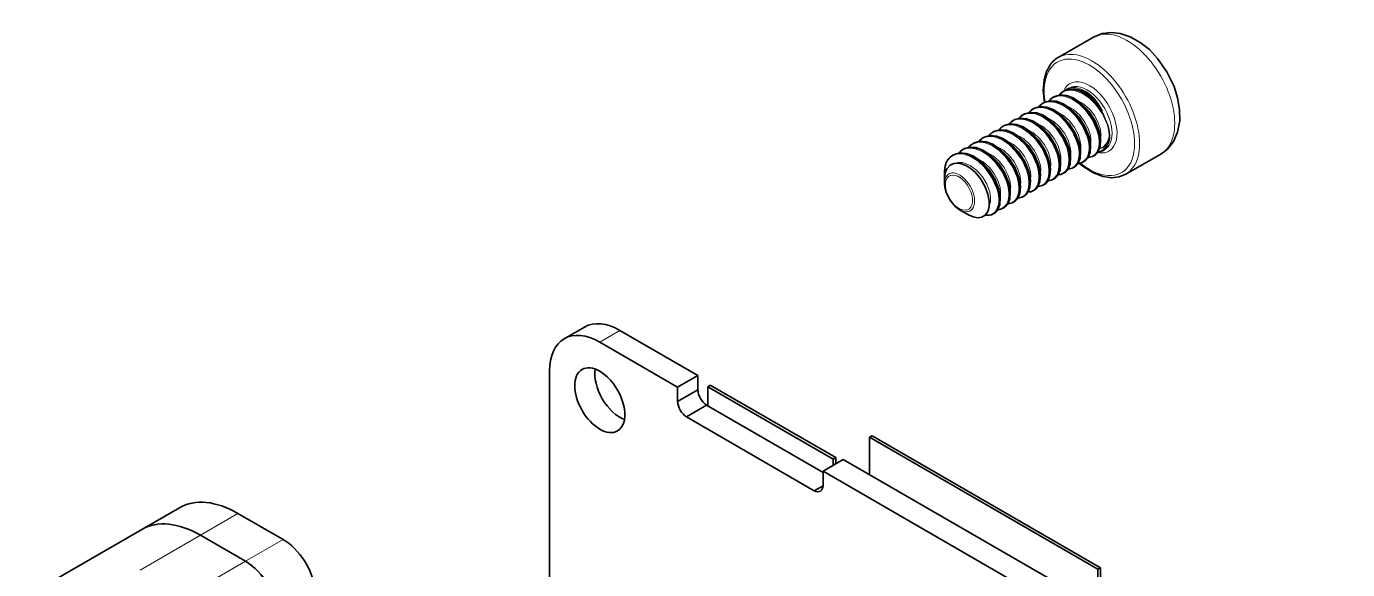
# Model space of a CAD drawing. Extents: x 386 to 1090, y 188 to 736.
# Drawn here: x 720.15 to 757.39, y 720.98 to 736.28 of the extents above; entities that cross this region are included whole.
import ezdxf

# ---------------------------------------------------------------- set-up
doc = ezdxf.new("R2010")
doc.units = 0

msp = doc.modelspace()

# ---------------------------------------------------------------- linework, layer by layer
at = {"color": 7, "lineweight": 35, "ltscale": 0.028577}
for p, q in [((749.233, 735.409), (750.223, 735.98)), ((751.133, 732.118), (752.123, 732.689))]:
    msp.add_line(p, q, dxfattribs=at)
at = {"color": 7, "lineweight": 35, "ltscale": 0.000547538}
for p, q in [((749.09, 734.287), (749.109, 734.298)), ((748.524, 733.96), (748.543, 733.971)), ((747.958, 733.634), (747.977, 733.645)), ((747.393, 733.307), (747.411, 733.318)), ((746.827, 732.98), (746.846, 732.991)), ((746.261, 732.654), (746.28, 732.665)), ((750.231, 732.636), (750.25, 732.647)), ((749.382, 732.147), (749.401, 732.157)), ((749.1, 731.983), (749.119, 731.994)), ((748.251, 731.493), (748.27, 731.504))]:
    msp.add_line(p, q, dxfattribs=at)
at = {"color": 7, "lineweight": 35, "ltscale": 0.0005483}
for p, q in [((749.372, 734.45), (749.391, 734.461)), ((748.807, 734.124), (748.826, 734.135)), ((748.241, 733.797), (748.26, 733.808)), ((747.675, 733.47), (747.694, 733.481)), ((747.11, 733.144), (747.129, 733.155)), ((749.948, 732.473), (749.967, 732.484)), ((749.665, 732.31), (749.684, 732.321)), ((748.817, 731.82), (748.836, 731.831)), ((748.534, 731.657), (748.553, 731.668))]:
    msp.add_line(p, q, dxfattribs=at)
at = {"color": 7, "lineweight": 35, "ltscale": 0.001299}
msp.add_line((749.442, 734.486), (749.485, 734.515), dxfattribs=at)
at = {"color": 7, "lineweight": 35, "ltscale": 0.001633}
for p, q in [((749.485, 734.515), (749.542, 734.548)), ((750.485, 732.783), (750.542, 732.816))]:
    msp.add_line(p, q, dxfattribs=at)
at = {"color": 7, "lineweight": 13, "ltscale": 0.000498386}
msp.add_line((750.251, 734.218), (750.267, 734.231), dxfattribs=at)
at = {"color": 7, "lineweight": 13, "ltscale": 0.001552}
msp.add_line((750.668, 733.172), (750.666, 733.234), dxfattribs=at)
at = {"color": 7, "lineweight": 13, "ltscale": 0.00036012}
msp.add_line((750.672, 733.234), (750.686, 733.238), dxfattribs=at)
at = {"color": 7, "lineweight": 13, "ltscale": 0.00157}
msp.add_line((750.686, 733.238), (750.687, 733.175), dxfattribs=at)
at = {"color": 7, "lineweight": 35, "ltscale": 0.00054698}
for p, q in [((746.544, 732.817), (746.563, 732.828)), ((747.403, 731.003), (747.422, 731.014)), ((747.685, 731.167), (747.704, 731.178))]:
    msp.add_line(p, q, dxfattribs=at)
at = {"color": 7, "lineweight": 35, "ltscale": 0.001208}
msp.add_line((746.028, 732.133), (746.028, 732.181), dxfattribs=at)
at = {"color": 7, "lineweight": 35, "ltscale": 0.001951}
msp.add_line((746.028, 732.133), (746.031, 732.055), dxfattribs=at)
at = {"color": 7, "lineweight": 35, "ltscale": 0.000342576}
msp.add_line((746.103, 732.282), (746.096, 732.271), dxfattribs=at)
at = {"color": 7, "lineweight": 35, "ltscale": 0.003404}
msp.add_line((746.028, 731.854), (746.028, 731.99), dxfattribs=at)
at = {"color": 7, "lineweight": 35, "ltscale": 0.000546216}
msp.add_line((747.968, 731.33), (747.987, 731.341), dxfattribs=at)
at = {"color": 7, "lineweight": 35, "ltscale": 0.007208}
msp.add_line((746.452, 731.12), (746.702, 730.976), dxfattribs=at)
at = {"color": 7, "lineweight": 35, "ltscale": 0.016432}
for p, q in [((735.312, 727.487), (735.881, 727.816)), ((739.073, 726.451), (738.504, 726.122)), ((739.073, 726.043), (738.504, 725.714)), ((739.321, 725.614), (738.751, 725.285))]:
    msp.add_line(p, q, dxfattribs=at)
at = {"color": 7, "lineweight": 13, "ltscale": 0.016432}
msp.add_line((736.881, 727.717), (736.312, 727.388), dxfattribs=at)
at = {"color": 7, "lineweight": 35, "ltscale": 0.063277}
msp.add_line((739.073, 726.451), (736.881, 727.717), dxfattribs=at)
at = {"color": 7, "lineweight": 35, "ltscale": 0.063278}
msp.add_line((738.504, 726.122), (736.312, 727.388), dxfattribs=at)
at = {"color": 7, "lineweight": 35, "ltscale": 0.419943}
msp.add_line((734.898, 709.774), (734.898, 726.571), dxfattribs=at)
at = {"color": 7, "lineweight": 35, "ltscale": 0.010208}
for p, q in [((738.504, 726.122), (738.504, 725.714)), ((739.073, 726.451), (739.073, 726.043))]:
    msp.add_line(p, q, dxfattribs=at)
at = {"color": 7, "lineweight": 35, "ltscale": 0.002042}
for p, q in [((739.427, 726.176), (739.356, 726.135)), ((750.423, 721.036), (750.353, 720.995))]:
    msp.add_line(p, q, dxfattribs=at)
at = {"color": 7, "lineweight": 35, "ltscale": 0.013544}
msp.add_line((739.356, 726.135), (739.356, 725.594), dxfattribs=at)
at = {"color": 7, "lineweight": 35, "ltscale": 0.102063}
msp.add_line((742.892, 724.094), (739.356, 726.135), dxfattribs=at)
at = {"color": 7, "lineweight": 35, "ltscale": 0.102062}
msp.add_line((739.427, 726.176), (742.962, 724.135), dxfattribs=at)
at = {"color": 7, "lineweight": 35, "ltscale": 0.094816}
msp.add_line((742.605, 723.718), (739.321, 725.614), dxfattribs=at)
at = {"color": 7, "lineweight": 35, "ltscale": 0.104104}
msp.add_line((742.358, 723.203), (738.751, 725.285), dxfattribs=at)
at = {"color": 7, "lineweight": 35, "ltscale": 0.002041}
for p, q in [((743.986, 724.752), (743.916, 724.711)), ((742.962, 724.135), (742.892, 724.094))]:
    msp.add_line(p, q, dxfattribs=at)
at = {"color": 7, "lineweight": 35, "ltscale": 0.026404}
for p, q in [((743.916, 724.711), (743.916, 723.655)), ((750.353, 719.939), (750.353, 720.995))]:
    msp.add_line(p, q, dxfattribs=at)
at = {"color": 7, "lineweight": 35, "ltscale": 0.185817}
msp.add_line((750.353, 720.995), (743.916, 724.711), dxfattribs=at)
at = {"color": 7, "lineweight": 35, "ltscale": 0.185819}
msp.add_line((743.986, 724.752), (750.423, 721.036), dxfattribs=at)
at = {"color": 7, "lineweight": 35, "ltscale": 0.016434}
msp.add_line((743.174, 724.083), (742.605, 723.755), dxfattribs=at)
at = {"color": 7, "lineweight": 35, "ltscale": 0.004358}
for p, q in [((742.892, 723.92), (742.892, 724.094)), ((742.962, 724.135), (742.962, 723.961))]:
    msp.add_line(p, q, dxfattribs=at)
at = {"color": 7, "lineweight": 35, "ltscale": 0.410289}
msp.add_line((757.387, 715.877), (743.174, 724.083), dxfattribs=at)
at = {"color": 7, "lineweight": 35, "ltscale": 0.010205}
msp.add_line((742.605, 723.755), (742.605, 723.346), dxfattribs=at)
at = {"color": 7, "lineweight": 35, "ltscale": 0.41029}
msp.add_line((756.818, 715.549), (742.605, 723.755), dxfattribs=at)
at = {"color": 7, "lineweight": 35, "ltscale": 0.007143}
msp.add_line((742.605, 723.346), (742.358, 723.203), dxfattribs=at)
at = {"color": 7, "lineweight": 35, "ltscale": 0.030619}
msp.add_line((723.405, 722.114), (724.466, 722.726), dxfattribs=at)
at = {"color": 7, "lineweight": 13, "ltscale": 0.030617}
msp.add_line((725.055, 721.95), (726.115, 722.562), dxfattribs=at)
at = {"color": 7, "lineweight": 35, "ltscale": 0.036743}
msp.add_line((727.388, 721.828), (726.115, 722.562), dxfattribs=at)
at = {"color": 7, "lineweight": 35, "ltscale": 0.093897}
msp.add_line((723.405, 722.114), (720.152, 720.236), dxfattribs=at)
at = {"color": 7, "lineweight": 13, "ltscale": 0.04899}
for p, q in [((725.055, 721.95), (723.358, 720.97)), ((726.328, 721.215), (724.631, 720.235))]:
    msp.add_line(p, q, dxfattribs=at)
at = {"color": 7, "lineweight": 35, "ltscale": 0.036742}
for p, q in [((725.055, 721.95), (726.328, 721.215)), ((726.328, 721.215), (725.055, 721.95))]:
    msp.add_line(p, q, dxfattribs=at)
at = {"color": 7, "lineweight": 13, "ltscale": 0.030619}
msp.add_line((726.328, 721.215), (727.388, 721.828), dxfattribs=at)
at = {"color": 7, "lineweight": 35, "ltscale": 0.028445}
msp.add_line((750.423, 721.036), (750.423, 719.898), dxfattribs=at)
at = {"color": 7, "lineweight": 35}
for points in [[(750.223, 735.98), (750.466, 736.08), (750.742, 736.113), (750.975, 736.087), (751.263, 735.993), (751.544, 735.835), (751.801, 735.629), (752.033, 735.383), (752.296, 735.007), (752.496, 734.594), (752.598, 734.271), (752.654, 733.945), (752.657, 733.622), (752.597, 733.306), (752.489, 733.059), (752.461, 733.013)], [(748.842, 734.143), (748.81, 734.477), (748.835, 734.783), (748.901, 735.012), (748.982, 735.167)], [(750.428, 733.093), (750.385, 733.335), (750.269, 733.624), (750.091, 733.898), (749.869, 734.126), (749.655, 734.269), (749.469, 734.339), (749.286, 734.353), (749.134, 734.311), (749.109, 734.298)], [(750.262, 734.188), (750.049, 734.367), (749.842, 734.475), (749.639, 734.518), (749.475, 734.498), (749.391, 734.461)], [(749.862, 732.766), (749.82, 733.008), (749.703, 733.297), (749.526, 733.571), (749.304, 733.8), (749.089, 733.943), (748.904, 734.012), (748.72, 734.026), (748.569, 733.985), (748.543, 733.971)], [(750.145, 732.93), (750.102, 733.171), (749.986, 733.461), (749.809, 733.734), (749.586, 733.963), (749.372, 734.106), (749.186, 734.175), (749.003, 734.19), (748.851, 734.148), (748.826, 734.135)], [(749.013, 732.276), (748.971, 732.518), (748.855, 732.807), (748.677, 733.081), (748.455, 733.31), (748.241, 733.453), (748.055, 733.522), (747.872, 733.536), (747.72, 733.495), (747.694, 733.481)], [(749.296, 732.44), (749.254, 732.682), (749.138, 732.971), (748.96, 733.245), (748.738, 733.473), (748.524, 733.616), (748.338, 733.685), (748.155, 733.7), (748.003, 733.658), (747.977, 733.645)], [(749.579, 732.603), (749.537, 732.845), (749.421, 733.134), (749.243, 733.408), (749.021, 733.636), (748.806, 733.779), (748.621, 733.849), (748.438, 733.863), (748.286, 733.822), (748.26, 733.808)], [(748.448, 731.95), (748.405, 732.192), (748.289, 732.481), (748.112, 732.755), (747.889, 732.983), (747.675, 733.126), (747.489, 733.196), (747.306, 733.21), (747.154, 733.168), (747.129, 733.155)], [(748.731, 732.113), (748.688, 732.355), (748.572, 732.644), (748.394, 732.918), (748.172, 733.147), (747.958, 733.289), (747.772, 733.359), (747.589, 733.373), (747.437, 733.332), (747.411, 733.318)], [(747.882, 731.623), (747.84, 731.865), (747.724, 732.154), (747.546, 732.428), (747.324, 732.657), (747.109, 732.799), (746.924, 732.869), (746.741, 732.883), (746.589, 732.842), (746.563, 732.828)], [(748.165, 731.786), (748.123, 732.028), (748.006, 732.318), (747.829, 732.591), (747.607, 732.82), (747.392, 732.963), (747.206, 733.032), (747.023, 733.047), (746.872, 733.005), (746.846, 732.991)], [(750.145, 732.93), (750.131, 732.733), (750.08, 732.598)], [(750.428, 733.093), (750.414, 732.897), (750.362, 732.761)], [(746.065, 732.411), (746.069, 732.424), (746.069, 732.426), (746.068, 732.424), (746.065, 732.418)], [(747.285, 731.365), (747.25, 731.562), (747.172, 731.769), (747.049, 731.982), (746.9, 732.164), (746.744, 732.298), (746.627, 732.369), (746.508, 732.415), (746.397, 732.432), (746.294, 732.422), (746.186, 732.371), (746.103, 732.282)], [(747.599, 731.46), (747.557, 731.702), (747.441, 731.991), (747.263, 732.265), (747.041, 732.493), (746.827, 732.636), (746.641, 732.706), (746.458, 732.72), (746.306, 732.678), (746.28, 732.665)], [(749.296, 732.44), (749.283, 732.244), (749.231, 732.108)], [(749.579, 732.603), (749.566, 732.407), (749.514, 732.271)], [(749.862, 732.766), (749.848, 732.57), (749.797, 732.434)], [(751.133, 732.118), (750.952, 732.045), (750.737, 732.02), (750.503, 732.053), (750.23, 732.155), (749.952, 732.326), (749.816, 732.434)], [(748.731, 732.113), (748.717, 731.917), (748.665, 731.781)], [(749.013, 732.276), (749, 732.08), (748.948, 731.945)], [(746.443, 731.125), (746.326, 731.214), (746.176, 731.395), (746.072, 731.61), (746.035, 731.758), (746.028, 731.854)], [(748.165, 731.786), (748.151, 731.59), (748.1, 731.455)], [(748.448, 731.95), (748.434, 731.754), (748.383, 731.618)], [(747.599, 731.46), (747.586, 731.264), (747.534, 731.128)], [(747.882, 731.623), (747.869, 731.427), (747.817, 731.291)], [(746.702, 730.976), (746.833, 730.917), (746.963, 730.893), (747.078, 730.911), (747.172, 730.969), (747.235, 731.054)]]:
    msp.add_lwpolyline(points, dxfattribs=at)
at = {"color": 7, "lineweight": 13}
for points in [[(750.383, 733.071), (750.365, 733.215), (750.325, 733.363), (750.193, 733.658), (750.003, 733.926), (749.83, 734.097), (749.638, 734.229), (749.44, 734.308), (749.327, 734.325), (749.22, 734.32), (749.132, 734.295), (749.052, 734.252), (748.98, 734.187)], [(750.403, 733.075), (750.352, 733.345), (750.238, 733.618), (750.072, 733.874), (749.865, 734.093), (749.63, 734.255), (749.508, 734.307), (749.386, 734.337), (749.229, 734.336), (749.09, 734.287)], [(750.422, 733.084), (750.371, 733.354), (750.258, 733.628), (750.092, 733.884), (749.885, 734.103), (749.65, 734.266), (749.527, 734.318), (749.405, 734.348), (749.248, 734.347), (749.109, 734.298)], [(750.666, 733.234), (750.647, 733.378), (750.608, 733.526), (750.476, 733.821), (750.286, 734.09), (750.113, 734.261), (749.921, 734.392), (749.723, 734.471), (749.61, 734.489), (749.503, 734.483), (749.415, 734.459), (749.335, 734.415), (749.263, 734.35)], [(750.633, 733.513), (750.504, 733.813), (750.314, 734.088), (750.078, 734.314), (749.851, 734.448), (749.735, 734.487), (749.62, 734.505), (749.49, 734.495), (749.372, 734.45)], [(750.482, 733.894), (750.292, 734.145), (750.064, 734.349), (749.941, 734.425), (749.814, 734.48), (749.697, 734.51), (749.582, 734.516), (749.482, 734.5), (749.391, 734.461)], [(749.818, 732.744), (749.799, 732.888), (749.76, 733.036), (749.628, 733.331), (749.438, 733.6), (749.264, 733.771), (749.073, 733.902), (748.874, 733.982), (748.762, 733.999), (748.655, 733.993), (748.566, 733.969), (748.487, 733.925), (748.414, 733.86)], [(749.837, 732.748), (749.786, 733.018), (749.672, 733.292), (749.507, 733.547), (749.3, 733.766), (749.064, 733.928), (748.942, 733.981), (748.82, 734.01), (748.663, 734.01), (748.524, 733.96)], [(749.856, 732.757), (749.806, 733.027), (749.692, 733.301), (749.526, 733.557), (749.319, 733.777), (749.084, 733.939), (748.961, 733.992), (748.839, 734.021), (748.682, 734.021), (748.543, 733.971)], [(750.101, 732.908), (750.082, 733.051), (750.042, 733.2), (749.911, 733.494), (749.72, 733.763), (749.547, 733.934), (749.356, 734.066), (749.157, 734.145), (749.045, 734.162), (748.938, 734.157), (748.849, 734.132), (748.77, 734.089), (748.697, 734.023)], [(750.12, 732.911), (750.069, 733.181), (749.955, 733.455), (749.789, 733.711), (749.583, 733.93), (749.347, 734.092), (749.225, 734.144), (749.103, 734.173), (748.946, 734.173), (748.807, 734.124)], [(750.139, 732.921), (750.089, 733.191), (749.975, 733.465), (749.809, 733.72), (749.602, 733.94), (749.367, 734.102), (749.244, 734.155), (749.122, 734.184), (748.965, 734.184), (748.826, 734.135)], [(749.464, 734.053), (749.666, 733.941), (749.847, 733.773), (749.977, 733.599), (750.076, 733.409), (750.138, 733.213), (750.153, 733.106)], [(749.746, 734.216), (749.949, 734.104), (750.13, 733.936), (750.26, 733.762), (750.359, 733.572), (750.421, 733.376), (750.436, 733.27)], [(749.008, 732.267), (748.957, 732.537), (748.843, 732.811), (748.678, 733.067), (748.471, 733.287), (748.235, 733.449), (748.113, 733.502), (747.991, 733.531), (747.834, 733.531), (747.694, 733.481)], [(749.252, 732.418), (749.233, 732.561), (749.194, 732.71), (749.062, 733.005), (748.872, 733.273), (748.698, 733.444), (748.507, 733.576), (748.308, 733.655), (748.196, 733.672), (748.089, 733.667), (748, 733.642), (747.921, 733.599), (747.849, 733.534)], [(749.271, 732.422), (749.221, 732.691), (749.106, 732.965), (748.941, 733.221), (748.734, 733.44), (748.499, 733.602), (748.376, 733.654), (748.254, 733.684), (748.097, 733.683), (747.958, 733.634)], [(749.29, 732.431), (749.24, 732.701), (749.126, 732.975), (748.961, 733.23), (748.754, 733.45), (748.518, 733.613), (748.396, 733.665), (748.274, 733.694), (748.117, 733.694), (747.977, 733.645)], [(749.535, 732.581), (749.516, 732.725), (749.477, 732.873), (749.345, 733.168), (749.155, 733.436), (748.981, 733.607), (748.79, 733.739), (748.591, 733.818), (748.479, 733.835), (748.372, 733.83), (748.283, 733.805), (748.204, 733.762), (748.132, 733.697)], [(749.554, 732.585), (749.503, 732.855), (749.389, 733.129), (749.224, 733.384), (749.017, 733.603), (748.782, 733.765), (748.659, 733.817), (748.537, 733.847), (748.38, 733.846), (748.241, 733.797)], [(749.573, 732.594), (749.523, 732.864), (749.409, 733.138), (749.244, 733.394), (749.037, 733.613), (748.801, 733.776), (748.678, 733.828), (748.557, 733.858), (748.399, 733.857), (748.26, 733.808)], [(748.615, 733.563), (748.818, 733.451), (748.999, 733.283), (749.128, 733.109), (749.227, 732.919), (749.289, 732.723), (749.305, 732.617)], [(748.898, 733.727), (749.101, 733.614), (749.281, 733.446), (749.411, 733.273), (749.51, 733.082), (749.572, 732.886), (749.587, 732.78)], [(749.181, 733.89), (749.383, 733.777), (749.564, 733.61), (749.694, 733.436), (749.793, 733.245), (749.855, 733.05), (749.87, 732.943)], [(748.403, 731.928), (748.385, 732.072), (748.345, 732.22), (748.214, 732.515), (748.023, 732.783), (747.85, 732.954), (747.659, 733.086), (747.46, 733.165), (747.348, 733.182), (747.24, 733.177), (747.152, 733.152), (747.073, 733.109), (747, 733.044)], [(748.423, 731.932), (748.372, 732.202), (748.258, 732.475), (748.092, 732.731), (747.885, 732.95), (747.65, 733.112), (747.528, 733.164), (747.406, 733.194), (747.249, 733.193), (747.11, 733.144)], [(748.442, 731.941), (748.392, 732.211), (748.278, 732.485), (748.112, 732.741), (747.905, 732.96), (747.67, 733.123), (747.547, 733.175), (747.425, 733.205), (747.268, 733.204), (747.129, 733.155)], [(748.686, 732.091), (748.667, 732.235), (748.628, 732.383), (748.496, 732.678), (748.306, 732.947), (748.133, 733.118), (747.941, 733.249), (747.743, 733.328), (747.63, 733.346), (747.523, 733.34), (747.435, 733.315), (747.355, 733.272), (747.283, 733.207)], [(748.706, 732.095), (748.655, 732.365), (748.541, 732.639), (748.375, 732.894), (748.168, 733.113), (747.933, 733.275), (747.81, 733.328), (747.689, 733.357), (747.532, 733.356), (747.393, 733.307)], [(748.725, 732.104), (748.674, 732.374), (748.56, 732.648), (748.395, 732.904), (748.188, 733.123), (747.953, 733.286), (747.83, 733.338), (747.708, 733.368), (747.551, 733.367), (747.411, 733.318)], [(748.969, 732.254), (748.95, 732.398), (748.911, 732.547), (748.779, 732.841), (748.589, 733.11), (748.416, 733.281), (748.224, 733.412), (748.025, 733.492), (747.913, 733.509), (747.806, 733.503), (747.718, 733.479), (747.638, 733.436), (747.566, 733.37)], [(748.988, 732.258), (748.938, 732.528), (748.824, 732.802), (748.658, 733.057), (748.451, 733.276), (748.216, 733.439), (748.093, 733.491), (747.972, 733.52), (747.815, 733.52), (747.675, 733.47)], [(748.049, 733.237), (748.252, 733.124), (748.433, 732.957), (748.563, 732.783), (748.662, 732.592), (748.724, 732.396), (748.739, 732.29)], [(748.332, 733.4), (748.535, 733.287), (748.716, 733.12), (748.845, 732.946), (748.945, 732.756), (749.006, 732.56), (749.022, 732.453)], [(750.668, 733.172), (750.611, 733.009), (750.51, 732.893), (750.399, 732.843)], [(747.838, 731.601), (747.819, 731.745), (747.78, 731.893), (747.648, 732.188), (747.458, 732.457), (747.284, 732.628), (747.093, 732.759), (746.894, 732.838), (746.782, 732.856), (746.675, 732.85), (746.586, 732.826), (746.507, 732.782), (746.435, 732.717)], [(747.857, 731.605), (747.806, 731.875), (747.692, 732.149), (747.527, 732.404), (747.32, 732.623), (747.084, 732.785), (746.962, 732.838), (746.84, 732.867), (746.683, 732.866), (746.544, 732.817)], [(747.876, 731.614), (747.826, 731.884), (747.712, 732.158), (747.547, 732.414), (747.34, 732.634), (747.104, 732.796), (746.981, 732.848), (746.859, 732.878), (746.702, 732.877), (746.563, 732.828)], [(748.121, 731.764), (748.102, 731.908), (748.063, 732.057), (747.931, 732.351), (747.74, 732.62), (747.567, 732.791), (747.376, 732.922), (747.177, 733.002), (747.065, 733.019), (746.958, 733.014), (746.869, 732.989), (746.79, 732.946), (746.717, 732.88)], [(748.14, 731.768), (748.089, 732.038), (747.975, 732.312), (747.81, 732.567), (747.603, 732.787), (747.367, 732.949), (747.245, 733.001), (747.123, 733.03), (746.966, 733.03), (746.827, 732.98)], [(748.159, 731.777), (748.109, 732.047), (747.995, 732.322), (747.829, 732.577), (747.622, 732.797), (747.387, 732.959), (747.264, 733.012), (747.142, 733.041), (746.985, 733.041), (746.846, 732.991)], [(747.484, 732.91), (747.686, 732.797), (747.867, 732.63), (747.997, 732.456), (748.096, 732.266), (748.158, 732.07), (748.173, 731.963)], [(747.767, 733.073), (747.969, 732.961), (748.15, 732.793), (748.28, 732.619), (748.379, 732.429), (748.441, 732.233), (748.456, 732.127)], [(750.647, 733.078), (750.605, 732.989), (750.495, 732.877), (750.398, 732.838)], [(747.555, 731.438), (747.535, 731.586), (747.494, 731.739), (747.355, 732.041), (747.156, 732.315), (746.975, 732.486), (746.777, 732.613), (746.573, 732.683), (746.464, 732.693), (746.362, 732.681), (746.27, 732.647), (746.19, 732.592), (746.122, 732.516)], [(747.574, 731.442), (747.523, 731.712), (747.409, 731.985), (747.244, 732.241), (747.037, 732.46), (746.802, 732.622), (746.679, 732.674), (746.557, 732.704), (746.4, 732.703), (746.261, 732.654)], [(747.593, 731.451), (747.543, 731.721), (747.429, 731.995), (747.264, 732.251), (747.057, 732.47), (746.821, 732.633), (746.699, 732.685), (746.577, 732.715), (746.42, 732.714), (746.28, 732.665)], [(746.295, 732.422), (746.411, 732.454), (746.537, 732.448), (746.642, 732.417), (746.746, 732.368), (746.94, 732.221), (747.097, 732.042), (747.22, 731.837), (747.3, 731.622), (747.325, 731.473)], [(746.918, 732.583), (747.121, 732.471), (747.301, 732.303), (747.431, 732.129), (747.53, 731.939), (747.592, 731.743), (747.607, 731.637)], [(747.201, 732.747), (747.403, 732.634), (747.584, 732.467), (747.714, 732.293), (747.813, 732.102), (747.875, 731.907), (747.89, 731.8)]]:
    msp.add_lwpolyline(points, dxfattribs=at)
at = {"color": 7, "lineweight": 35}
for centre, radius, start, end in [((749.608, 734.769), 0.742, 120.3859, 147.5338), ((749.304, 733.918), 0.427, 120.2348, 141.2202), ((749.587, 734.081), 0.427, 120.2393, 141.2202), ((748.739, 733.592), 0.427, 120.2348, 141.2202), ((749.022, 733.755), 0.427, 120.2348, 141.2202), ((748.173, 733.265), 0.427, 120.2348, 141.2202), ((748.456, 733.428), 0.427, 120.2348, 141.2202), ((747.607, 732.938), 0.427, 120.2348, 141.2202), ((747.89, 733.102), 0.427, 120.2348, 141.2202), ((746.759, 732.448), 0.427, 120.2348, 141.2202), ((747.042, 732.612), 0.427, 120.2348, 141.2202), ((747.325, 732.775), 0.427, 120.2348, 141.2202), ((751.62, 733.552), 0.999, 300.2171, 327.2879), ((746.518, 732.25), 0.483, 159.536, 168.8702), ((746.571, 732.216), 0.545, 145.1711, 158.1343), ((746.479, 732.281), 0.432, 120.3411, 145.3534), ((749.525, 732.591), 0.314, 300.6018, 330.1465), ((749.795, 732.744), 0.311, 270.1219, 299.4702), ((749.807, 732.754), 0.314, 300.6018, 330.1465), ((750.078, 732.907), 0.311, 270.1219, 299.4702), ((750.09, 732.917), 0.314, 300.6018, 330.1465), ((750.305, 733.099), 0.364, 276.7315, 299.7075), ((747.031, 732.142), 1.003, 164.4547, 180.5169), ((746.579, 732.008), 0.551, 151.4882, 181.9015), ((748.959, 732.264), 0.314, 300.6018, 330.1465), ((749.229, 732.417), 0.311, 270.1219, 299.4702), ((749.242, 732.427), 0.314, 300.6018, 330.1465), ((749.512, 732.581), 0.311, 270.1219, 299.4702), ((748.393, 731.937), 0.314, 300.6018, 330.1465), ((748.664, 732.091), 0.311, 270.1219, 299.4702), ((748.676, 732.101), 0.314, 300.6018, 330.1465), ((748.947, 732.254), 0.311, 270.1219, 299.4702), ((746.71, 731.295), 0.579, 335.3957, 6.9329), ((747.815, 731.601), 0.311, 270.1219, 299.4702), ((747.828, 731.611), 0.314, 300.6018, 330.1465), ((748.098, 731.764), 0.311, 270.1219, 299.4702), ((748.11, 731.774), 0.314, 300.6018, 330.1465), ((748.381, 731.928), 0.311, 270.1219, 299.4702), ((747.242, 731.3), 0.338, 258.0328, 298.4182), ((747.262, 731.284), 0.314, 300.6018, 330.1465), ((747.532, 731.438), 0.311, 270.1219, 299.4702), ((747.545, 731.448), 0.314, 300.6018, 330.1465)]:
    msp.add_arc(centre, radius, start, end, dxfattribs=at)
at = {"color": 7, "lineweight": 13}
for centre, radius, start, end in [((749.589, 733.574), 0.924, 51.8426, 66.349), ((749.468, 733.452), 1.096, 44.3642, 50.7958), ((749.577, 733.658), 0.897, 39.6805, 47.8665), ((750.239, 734.223), 0.0118, 266.9803, 340.5629), ((749.196, 733.167), 1.476, 29.4917, 43.7815), ((748.968, 733.166), 1.68, 25.6905, 39.3494), ((749.887, 733.222), 0.551, 348.0988, 4.9982), ((749.525, 733.158), 1.164, 3.9241, 17.7318), ((749.648, 733.233), 1.024, 0.0715, 15.8845), ((750.102, 733.243), 0.57, 343.1209, 352.8482), ((750.673, 733.199), 0.0277, 258.3647, 299.9328), ((750.166, 733.184), 0.521, 347.888, 359.0836), ((749.321, 732.895), 0.551, 348.1309, 4.9951), ((749.604, 733.058), 0.551, 348.1309, 4.9951), ((750.664, 733.098), 0.0267, 231.0233, 294.816), ((746.555, 732.214), 0.527, 145.0966, 158.1538), ((748.472, 732.405), 0.551, 348.1309, 4.9951), ((748.678, 732.357), 0.576, 332.5506, 6.0182), ((748.755, 732.568), 0.551, 348.1309, 4.9951), ((749.505, 732.559), 0.286, 272.0565, 330.5336), ((749.038, 732.732), 0.551, 348.1309, 4.9951), ((749.512, 732.568), 0.3, 300.627, 330.1527), ((749.531, 732.579), 0.301, 300.6272, 330.1518), ((749.788, 732.723), 0.286, 272.0565, 330.5336), ((749.795, 732.732), 0.3, 300.627, 330.1527), ((749.814, 732.743), 0.301, 300.6272, 330.1518), ((750.071, 732.886), 0.286, 272.0565, 330.5336), ((750.078, 732.895), 0.3, 300.627, 330.1527), ((750.097, 732.906), 0.301, 300.6272, 330.1518), ((747.906, 732.079), 0.551, 348.1309, 4.9951), ((748.112, 732.031), 0.576, 332.5506, 6.0182), ((748.189, 732.242), 0.551, 348.1309, 4.9951), ((748.939, 732.233), 0.286, 272.0565, 330.5336), ((748.947, 732.242), 0.3, 300.627, 330.1527), ((748.966, 732.253), 0.301, 300.6272, 330.1518), ((749.222, 732.396), 0.286, 272.0565, 330.5336), ((749.229, 732.405), 0.3, 300.627, 330.1527), ((749.248, 732.416), 0.301, 300.6272, 330.1518), ((747.341, 731.752), 0.551, 348.1309, 4.9951), ((747.579, 731.718), 0.582, 332.5918, 5.9028), ((747.624, 731.915), 0.551, 348.1309, 4.9951), ((747.83, 731.867), 0.576, 332.5506, 6.0182), ((748.374, 731.906), 0.286, 272.0565, 330.5336), ((748.381, 731.915), 0.3, 300.627, 330.1527), ((748.4, 731.926), 0.301, 300.6272, 330.1518), ((748.656, 732.069), 0.286, 272.0565, 330.5336), ((748.664, 732.078), 0.3, 300.627, 330.1527), ((748.683, 732.089), 0.301, 300.6272, 330.1518), ((746.87, 731.419), 0.457, 335.0272, 6.786), ((746.981, 731.377), 0.576, 332.5506, 6.0182), ((747.058, 731.589), 0.551, 348.1309, 4.9951), ((747.264, 731.541), 0.576, 332.5506, 6.0182), ((747.808, 731.58), 0.286, 272.0565, 330.5336), ((747.815, 731.589), 0.3, 300.627, 330.1527), ((747.834, 731.599), 0.301, 300.6272, 330.1518), ((748.091, 731.743), 0.286, 272.0565, 330.5336), ((748.098, 731.752), 0.3, 300.627, 330.1527), ((748.117, 731.763), 0.301, 300.6272, 330.1518), ((747.237, 731.261), 0.295, 257.7933, 329.7257), ((747.25, 731.262), 0.3, 300.627, 330.1527), ((747.268, 731.273), 0.301, 300.6272, 330.1518), ((747.525, 731.416), 0.286, 272.0565, 330.5336), ((747.532, 731.425), 0.3, 300.627, 330.1527), ((747.551, 731.436), 0.301, 300.6272, 330.1518)]:
    msp.add_arc(centre, radius, start, end, dxfattribs=at)
for centre, major_axis, ratio, start_param, end_param in [((751.173, 734.335), (0.95, -1.645), 0.57735, 6.283156, 9.424749), ((750.183, 733.763), (0.95, -1.645), 0.57735, 6.283156, 9.424749), ((750.112, 733.723), (0.9, -1.559), 0.57735, 5.288681, 10.408067), ((750.112, 733.723), (0.55, -0.953), 0.57735, 0.285398, 3.571295), ((750.042, 733.682), (0.5, -0.866), 0.57735, 6.283156, 9.424749), ((749.985, 733.649), (0.5, -0.866), 0.57735, 2.079389, 3.141592), ((749.971, 733.641), (0.49, -0.849), 0.57735, 2.079389, 3.061141), ((750.174, 734.309), (0.0134, 0.0148), 0.397592, 0.890245, 2.461041), ((749.478, 733.249), (0.454, -0.773), 0.553018, 0.295116, 0.823806), ((749.491, 733.256), (0.459, -0.782), 0.553258, 0.296156, 0.824533), ((749.508, 733.268), (0.46, -0.783), 0.552899, 0.295492, 0.820919), ((749.761, 733.412), (0.454, -0.773), 0.553018, 0.295116, 0.823806), ((749.773, 733.419), (0.459, -0.782), 0.553258, 0.296156, 0.824533), ((750.112, 733.723), (0.55, -0.953), 0.57735, 5.798996, 6.568583), ((749.791, 733.431), (0.46, -0.783), 0.5529, 0.295492, 0.820919), ((749.971, 733.641), (0.49, -0.849), 0.57735, 6.092632, 6.851054), ((749.985, 733.649), (0.5, -0.866), 0.57735, 6.283156, 6.851054), ((748.642, 732.766), (0.459, -0.782), 0.553258, 0.296156, 0.824533), ((748.66, 732.778), (0.46, -0.783), 0.5529, 0.295492, 0.820918), ((748.913, 732.922), (0.454, -0.773), 0.553018, 0.295116, 0.823805), ((748.925, 732.929), (0.459, -0.782), 0.553258, 0.296156, 0.824533), ((748.943, 732.941), (0.46, -0.783), 0.5529, 0.295492, 0.820919), ((749.196, 733.085), (0.454, -0.773), 0.553018, 0.295117, 0.823806), ((749.208, 733.093), (0.459, -0.782), 0.553258, 0.296157, 0.824533), ((749.225, 733.105), (0.46, -0.783), 0.552899, 0.295492, 0.820919), ((746.435, 731.6), (0.271, -0.47), 0.57735, 3.426991, 9.710176), ((746.452, 731.609), (0.3, -0.519), 0.57735, 5.497749, 10.210408), ((748.076, 732.439), (0.459, -0.782), 0.553258, 0.296156, 0.824533), ((748.094, 732.452), (0.46, -0.783), 0.552899, 0.295492, 0.820919), ((748.347, 732.596), (0.454, -0.773), 0.553018, 0.295116, 0.823806), ((748.359, 732.603), (0.459, -0.782), 0.553258, 0.296156, 0.824533), ((748.377, 732.615), (0.46, -0.783), 0.5529, 0.295492, 0.820919), ((747.498, 732.106), (0.454, -0.773), 0.553018, 0.295116, 0.823806), ((747.511, 732.113), (0.459, -0.782), 0.553258, 0.296156, 0.824533), ((747.794, 732.276), (0.459, -0.782), 0.553258, 0.296156, 0.824533), ((747.811, 732.288), (0.46, -0.783), 0.552899, 0.295492, 0.820919), ((746.945, 731.786), (0.459, -0.782), 0.553258, 0.296156, 0.824533), ((746.963, 731.798), (0.46, -0.783), 0.552899, 0.295492, 0.820919), ((747.228, 731.949), (0.459, -0.782), 0.553258, 0.296156, 0.824533), ((747.246, 731.962), (0.46, -0.783), 0.552899, 0.295492, 0.820919)]:
    msp.add_ellipse(centre, major_axis=major_axis, ratio=ratio, start_param=start_param, end_param=end_param, dxfattribs=at)
at = {"color": 7, "lineweight": 35}
for centre, major_axis, start_param, end_param in [((746.735, 731.773), (0.5, -0.866), 3.716239, 3.926991), ((746.452, 731.609), (0.3, -0.519), 5.475856, 5.497749), ((736.881, 726.084), (1, -1.732), 2.356194, 3.141593), ((736.312, 725.755), (1, -1.732), 2.356194, 3.141593), ((736.312, 725.755), (1, -1.732), 3.141593, 3.926991), ((736.312, 725.755), (0.5, -0.866), 3.141593, 6.283185), ((736.312, 725.755), (0.5, -0.866), 2.356194, 3.141593), ((736.881, 726.084), (0.5, -0.866), 3.746422, 5.678358), ((736.312, 725.755), (0.5, -0.866), 6.283185, 8.63938), ((738.769, 725.581), (0.188, -0.326), 3.993806, 5.431213), ((739.338, 725.91), (0.188, -0.326), 3.993806, 5.431213), ((742.34, 723.52), (0.188, -0.326), 5.564409, 6.283228), ((742.34, 723.52), (0.188, -0.326), 0.000043, 0.718861), ((726.115, 719.868), (1.65, -2.858), 2.356195, 3.141593), ((725.055, 719.256), (1.65, -2.858), 2.356194, 3.141593), ((725.055, 719.256), (1.65, -2.858), 2.356195, 3.141593), ((727.388, 720.766), (0.65, -1.126), 0.939858, 2.356195), ((726.328, 720.154), (-0.65, 1.126), 3.926991, 5.497787), ((726.328, 720.154), (0.65, -1.126), 0.785398, 2.356195)]:
    msp.add_ellipse(centre, major_axis=major_axis, ratio=0.57735, start_param=start_param, end_param=end_param, dxfattribs=at)

doc.saveas('drawing.dxf')
